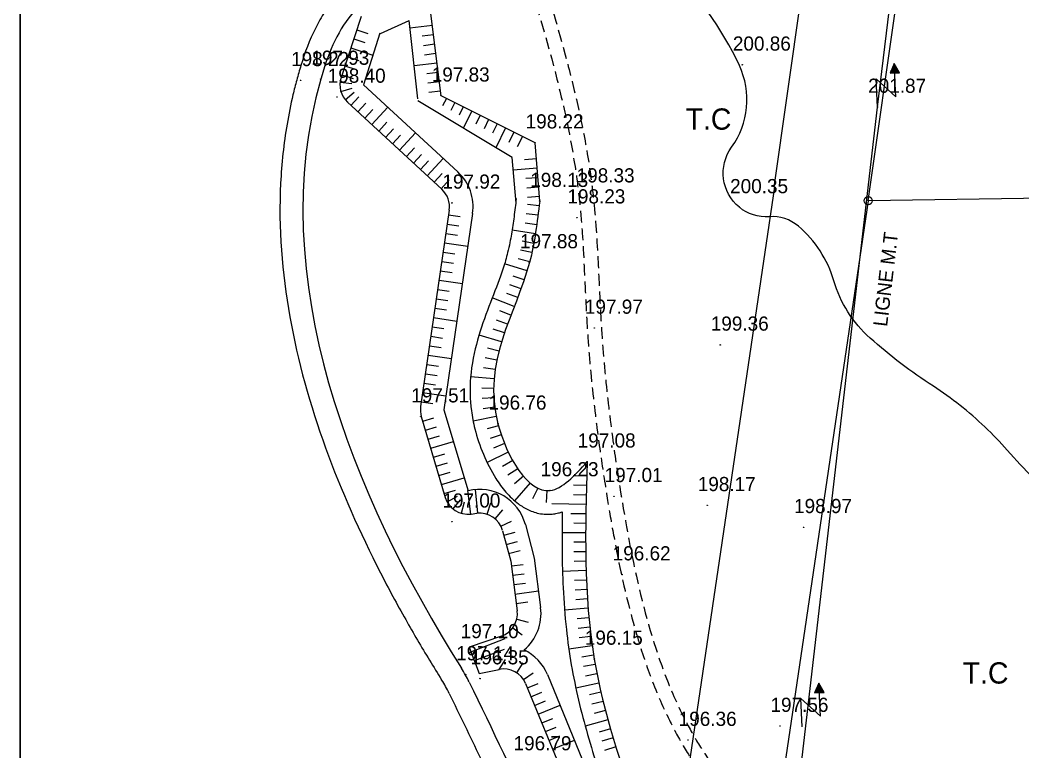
# Model space of a CAD drawing. Extents: x -83928 to -81707, y 15464 to 18601.
# Drawn here: x -83887.3 to -83675, y 18027.7 to 18182.6 of the extents above; entities that cross this region are included whole.
import ezdxf

# ---------------------------------------------------------------- set-up
doc = ezdxf.new("R2010")
doc.units = 0
doc.header["$MEASUREMENT"] = 0
doc.linetypes.add('ACAD_ISO03W100', pattern=[30, 12, -18])
doc.linetypes.add('INTERROMPU', pattern=[0.75, 0.5, -0.25])
doc.layers.add('ACCE', color=4, linetype='INTERROMPU', lineweight=25)
for name, color, linetype in [('ALT', 7, 'Continuous'), ('BORNE', 1, 'Continuous'), ('CarPerim', 7, 'Continuous'), ('Carroyage 1', 7, 'Continuous'), ('CNiv_1', 1, 'Continuous'), ('CONST', 7, 'Continuous'), ('CORDONNE', 6, 'Continuous'), ('ECOULEMENT', 160, 'ACAD_ISO03W100'), ('electric', 50, 'Continuous'), ('POINTS', 3, 'Continuous'), ('Talus', 5, 'Continuous'), ('TITRE', 1, 'Continuous'), ('VOIRIE', 4, 'Continuous')]:
    doc.layers.add(name, color=color, linetype=linetype)

# ---------------------------------------------------------------- blocks, each defined once
blk = doc.blocks.new('*X2')
for p, q in [((6.42, 7.34), (6.53, 7.45)), ((6.45, 7.41), (6.52, 7.47)), ((6.49, 7.48), (6.5, 7.49)), ((6.01, 6.5), (6.67, 7.16)), ((6.03, 6.56), (6.66, 7.19)), ((6.04, 6.5), (6.68, 7.14)), ((6.07, 6.63), (6.64, 7.21)), ((6.08, 6.5), (6.69, 7.12)), ((6.1, 6.7), (6.63, 7.23)), ((6.11, 6.5), (6.7, 7.09)), ((6.14, 6.77), (6.62, 7.26)), ((6.15, 6.5), (6.72, 7.07)), ((6.17, 6.84), (6.61, 7.28)), ((6.18, 6.5), (6.73, 7.05)), ((6.21, 6.91), (6.6, 7.3)), ((6.22, 6.5), (6.74, 7.02)), ((6.24, 6.98), (6.59, 7.33)), ((6.25, 6.5), (6.75, 7)), ((6.28, 7.06), (6.57, 7.35)), ((6.29, 6.5), (6.76, 6.97)), ((6.31, 7.13), (6.56, 7.38)), ((6.32, 6.5), (6.77, 6.95)), ((6.35, 7.2), (6.55, 7.4)), ((6.36, 6.5), (6.79, 6.93)), ((6.38, 7.27), (6.54, 7.42)), ((6.39, 6.5), (6.8, 6.9)), ((6.43, 6.5), (6.81, 6.88)), ((6.46, 6.5), (6.82, 6.86)), ((6.5, 6.5), (6.83, 6.83)), ((6.54, 6.5), (6.85, 6.81)), ((6.57, 6.5), (6.86, 6.79)), ((6.61, 6.5), (6.87, 6.76)), ((6.64, 6.5), (6.88, 6.74)), ((6.68, 6.5), (6.89, 6.72)), ((6.71, 6.5), (6.9, 6.69)), ((6.75, 6.5), (6.92, 6.67)), ((6.78, 6.5), (6.93, 6.64)), ((6.82, 6.5), (6.94, 6.62)), ((6.85, 6.5), (6.95, 6.6)), ((6.89, 6.5), (6.96, 6.57)), ((6.92, 6.5), (6.97, 6.55)), ((6.96, 6.5), (6.99, 6.53)), ((6.99, 6.5), (7, 6.5))]:
    blk.add_line(p, q)

msp = doc.modelspace()

# ---------------------------------------------------------------- linework, layer by layer
at = {"layer": 'ACCE', "linetype": 'INTERROMPU', "ltscale": 5}
for points, knots in [([(-83782.62, 18200.48, 214.11), (-83779.66, 18191.21, 213.99), (-83776.73, 18181.96, 213.87), (-83773.4, 18169.29, 213.7), (-83772.58, 18165.92, 213.66), (-83771.06, 18158.91, 213.57), (-83770.37, 18155.27, 213.53), (-83769.45, 18149.29, 213.45), (-83769.15, 18146.97, 213.42), (-83768.65, 18142.32, 213.36), (-83768.45, 18139.97, 213.34), (-83767.97, 18132.92, 213.25), (-83767.78, 18128.17, 213.19), (-83767.43, 18121, 213.1), (-83767.3, 18118.58, 213.08), (-83766.97, 18113.74, 213.02), (-83766.78, 18111.33, 212.99), (-83766.12, 18104.1, 212.9), (-83765.57, 18099.3, 212.84), (-83764.48, 18091.12, 212.74), (-83763.99, 18087.75, 212.69), (-83763.05, 18081.78, 212.62), (-83762.62, 18079.18, 212.59), (-83761.71, 18073.96, 212.52), (-83761.23, 18071.34, 212.49), (-83759.65, 18063.52, 212.39), (-83758.43, 18058.33, 212.32), (-83756.04, 18050.08, 212.22), (-83755.03, 18046.95, 212.17), (-83752.68, 18040.66, 212.09), (-83751.34, 18037.51, 212.05), (-83748.85, 18032.47, 211.98), (-83747.8, 18030.52, 211.95), (-83745.54, 18026.74, 211.9), (-83744.35, 18024.9, 211.88), (-83740.57, 18019.51, 211.8), (-83737.82, 18016.09, 211.75), (-83729.2, 18006.21, 211.6), (-83722.91, 18000.04, 211.51), (-83710.58, 17987.3, 211.32), (-83704.54, 17980.73, 211.22), (-83698.68, 17972.56, 211.1), (-83698.09, 17971.7, 211.09), (-83696.91, 17969.96, 211.07), (-83696.32, 17969.08, 211.05), (-83694.55, 17966.44, 211.02), (-83693.35, 17964.69, 210.99), (-83691.21, 17961.9, 210.95), (-83690.3, 17960.81, 210.93), (-83688.43, 17958.84, 210.91), (-83687.47, 17957.96, 210.89), (-83685.42, 17956.39, 210.87), (-83684.34, 17955.7, 210.85), (-83680.83, 17953.86, 210.82), (-83678.24, 17953.03, 210.8), (-83672.81, 17951.99, 210.77), (-83669.97, 17951.79, 210.76), (-83664.12, 17951.83, 210.74), (-83661.12, 17952.07, 210.74), (-83654.42, 17952.88, 210.73), (-83650.7, 17953.52, 210.72), (-83644.93, 17954.59, 210.72), (-83642.83, 17954.99, 210.72), (-83636.66, 17956.16, 210.71), (-83632.7, 17956.87, 210.71), (-83624.97, 17958.18, 210.7), (-83621.19, 17958.77, 210.69), (-83614.52, 17959.76, 210.68), (-83611.62, 17960.16, 210.68), (-83606.25, 17960.87, 210.67), (-83603.78, 17961.18, 210.67), (-83598.8, 17961.77, 210.66), (-83596.3, 17962.05, 210.65), (-83588.74, 17962.81, 210.64), (-83583.66, 17963.21, 210.63), (-83575.51, 17963.57, 210.61), (-83572.45, 17963.64, 210.6), (-83566.81, 17963.63, 210.58), (-83564.23, 17963.56, 210.57), (-83559.51, 17963.33, 210.55), (-83557.37, 17963.17, 210.55), (-83553.08, 17962.78, 210.53), (-83550.94, 17962.54, 210.52), (-83544.5, 17961.76, 210.49), (-83540.2, 17961.15, 210.47), (-83529.15, 17959.76, 210.42), (-83522.38, 17959.07, 210.39), (-83513.75, 17959.13, 210.36), (-83511.92, 17959.2, 210.36), (-83508.5, 17959.45, 210.35), (-83506.91, 17959.62, 210.35), (-83504.15, 17960.01, 210.34), (-83502.97, 17960.21, 210.34), (-83500.61, 17960.67, 210.34), (-83499.44, 17960.93, 210.34), (-83495.95, 17961.75, 210.34), (-83493.65, 17962.36, 210.34), (-83489.25, 17963.42, 210.34), (-83487.13, 17963.87, 210.33), (-83483.71, 17964.38, 210.33), (-83482.37, 17964.52, 210.33), (-83480.24, 17964.6, 210.32), (-83479.44, 17964.6, 210.32), (-83477.85, 17964.53, 210.31), (-83477.05, 17964.45, 210.31), (-83474.63, 17964.14, 210.3), (-83473, 17963.81, 210.29), (-83468.49, 17962.7, 210.26), (-83465.57, 17961.78, 210.24), (-83461.27, 17960.57, 210.21), (-83459.93, 17960.22, 210.21), (-83457.07, 17959.57, 210.19), (-83455.54, 17959.29, 210.18), (-83452.49, 17958.83, 210.17), (-83450.96, 17958.66, 210.16), (-83446.37, 17958.29, 210.14), (-83443.3, 17958.21, 210.13), (-83436.19, 17958.25, 210.11), (-83432.15, 17958.43, 210.1), (-83425.94, 17958.65, 210.08), (-83423.74, 17958.72, 210.07), (-83420.07, 17958.76, 210.06), (-83418.59, 17958.75, 210.06), (-83415.65, 17958.69, 210.05), (-83414.18, 17958.63, 210.04), (-83409.75, 17958.4, 210.03), (-83406.8, 17958.18, 210.01), (-83401.65, 17957.83, 209.99), (-83399.47, 17957.69, 209.99), (-83395.4, 17957.5, 209.97), (-83393.51, 17957.44, 209.96), (-83389.81, 17957.42, 209.95), (-83388, 17957.45, 209.95), (-83384.36, 17957.61, 209.94), (-83382.53, 17957.72, 209.93), (-83377.03, 17958.14, 209.92), (-83373.33, 17958.53, 209.91), (-83363.55, 17959.53, 209.89), (-83357.5, 17960.15, 209.88), (-83347, 17960.38, 209.85), (-83342.46, 17960.15, 209.84), (-83336, 17958.94, 209.8), (-83333.85, 17958.37, 209.79), (-83330.47, 17957.12, 209.76), (-83329.17, 17956.54, 209.75), (-83325.18, 17954.43, 209.71), (-83322.6, 17952.53, 209.68), (-83317.66, 17948.07, 209.61), (-83315.3, 17945.51, 209.57), (-83310.73, 17940.08, 209.49), (-83308.52, 17937.21, 209.45), (-83306.32, 17934.3, 209.41)], [1.055576, 1.055576, 1.055576, 1.055576, 30.031992, 30.031992, 40.50691, 40.50691, 51.755713, 51.755713, 58.871453, 58.871453, 65.987193, 65.987193, 80.218672, 80.218672, 87.473984, 87.473984, 94.729297, 94.729297, 109.239922, 109.239922, 119.37083, 119.37083, 127.139561, 127.139561, 134.908291, 134.908291, 150.445753, 150.445753, 160.157531, 160.157531, 170.39927, 170.39927, 177.068566, 177.068566, 183.737861, 183.737861, 197.076452, 197.076452, 223.400767, 223.400767, 249.725082, 249.725082, 252.767418, 252.767418, 255.809755, 255.809755, 261.894428, 261.894428, 266.068184, 266.068184, 269.956128, 269.956128, 273.844071, 273.844071, 282.076079, 282.076079, 290.308086, 290.308086, 298.540093, 298.540093, 308.574703, 308.574703, 314.408012, 314.408012, 326.07463, 326.07463, 337.741248, 337.741248, 346.838531, 346.838531, 354.499996, 354.499996, 362.16146, 362.16146, 377.484389, 377.484389, 386.64274, 386.64274, 394.385336, 394.385336, 400.822764, 400.822764, 407.260193, 407.260193, 420.13505, 420.13505, 440.316929, 440.316929, 445.752372, 445.752372, 450.450412, 450.450412, 453.939436, 453.939436, 457.428461, 457.428461, 464.406511, 464.406511, 470.974875, 470.974875, 475.222619, 475.222619, 477.818124, 477.818124, 480.413628, 480.413628, 485.604636, 485.604636, 494.662552, 494.662552, 498.673408, 498.673408, 503.190068, 503.190068, 507.706728, 507.706728, 516.740048, 516.740048, 528.740572, 528.740572, 535.357888, 535.357888, 539.86411, 539.86411, 544.370333, 544.370333, 553.382777, 553.382777, 559.899589, 559.899589, 565.430576, 565.430576, 570.617109, 570.617109, 575.803641, 575.803641, 586.176706, 586.176706, 603.459595, 603.459595, 617.555933, 617.555933, 624.943514, 624.943514, 629.758061, 629.758061, 640.260824, 640.260824, 650.763587, 650.763587, 661.06459, 661.06459, 661.06459, 661.06459]), ([(-83779.97, 18202.04, 214.12), (-83776.95, 18192.56, 214), (-83773.92, 18183.06, 213.87), (-83770.5, 18170.06, 213.7), (-83769.68, 18166.66, 213.66), (-83768.14, 18159.6, 213.57), (-83767.44, 18155.93, 213.53), (-83766.51, 18149.9, 213.45), (-83766.2, 18147.55, 213.42), (-83765.44, 18140.57, 213.33), (-83765.15, 18135.94, 213.28), (-83764.76, 18128.13, 213.18), (-83764.62, 18124.94, 213.14), (-83764.34, 18119.39, 213.08), (-83764.2, 18117.04, 213.05), (-83763.85, 18112.33, 212.99), (-83763.65, 18109.99, 212.96), (-83762.98, 18102.96, 212.87), (-83762.42, 18098.27, 212.82), (-83761.31, 18090.12, 212.71), (-83760.79, 18086.66, 212.67), (-83759.11, 18076.22, 212.54), (-83757.85, 18069.18, 212.45), (-83754.61, 18055.44, 212.28), (-83752.63, 18048.72, 212.19), (-83748.81, 18039.23, 212.06), (-83747.41, 18036.17, 212.02), (-83744.81, 18031.34, 211.95), (-83743.73, 18029.5, 211.93), (-83741.41, 18025.9, 211.88), (-83740.18, 18024.14, 211.85), (-83736.32, 18018.97, 211.78), (-83733.52, 18015.65, 211.73), (-83724.75, 18005.96, 211.59), (-83718.38, 17999.76, 211.49), (-83710.09, 17991.05, 211.36), (-83708.05, 17988.85, 211.33), (-83704.49, 17984.83, 211.27), (-83702.96, 17983.04, 211.24), (-83700.46, 17979.96, 211.2), (-83699.48, 17978.7, 211.18), (-83697.64, 17976.25, 211.14), (-83696.78, 17975.06, 211.13), (-83694.35, 17971.57, 211.08), (-83692.85, 17969.24, 211.04), (-83689.79, 17964.9, 210.98), (-83688.23, 17962.89, 210.95), (-83685.92, 17960.62, 210.92), (-83685.28, 17960.06, 210.91), (-83683.94, 17959.03, 210.89), (-83683.24, 17958.57, 210.89), (-83681.07, 17957.31, 210.86), (-83679.51, 17956.66, 210.85), (-83676.18, 17955.65, 210.83), (-83674.41, 17955.31, 210.82), (-83668.63, 17954.63, 210.79), (-83664.32, 17954.77, 210.78), (-83655.42, 17955.73, 210.76), (-83650.83, 17956.53, 210.76), (-83644.31, 17957.76, 210.75), (-83642.31, 17958.15, 210.75), (-83638.4, 17958.88, 210.75), (-83636.47, 17959.23, 210.75), (-83630.78, 17960.25, 210.74), (-83627.09, 17960.87, 210.74), (-83618.39, 17962.24, 210.73), (-83613.43, 17962.96, 210.72), (-83606.16, 17963.9, 210.71), (-83603.89, 17964.19, 210.7), (-83599.3, 17964.73, 210.7), (-83596.99, 17964.99, 210.69), (-83590.02, 17965.7, 210.68), (-83585.32, 17966.09, 210.67), (-83577.11, 17966.52, 210.65), (-83573.62, 17966.63, 210.64), (-83567.47, 17966.64, 210.62), (-83564.82, 17966.59, 210.61), (-83560.09, 17966.37, 210.59), (-83558.01, 17966.23, 210.59), (-83553.86, 17965.87, 210.57), (-83551.79, 17965.65, 210.56), (-83545.61, 17964.93, 210.53), (-83541.51, 17964.36, 210.51), (-83530.57, 17962.94, 210.46), (-83523.78, 17962.17, 210.43), (-83515.09, 17962.1, 210.4), (-83513.14, 17962.15, 210.4), (-83509.5, 17962.37, 210.39), (-83507.81, 17962.54, 210.38), (-83504.94, 17962.92, 210.38), (-83503.76, 17963.11, 210.38), (-83501.38, 17963.57, 210.38), (-83500.19, 17963.84, 210.37), (-83496.59, 17964.69, 210.37), (-83494.16, 17965.33, 210.37), (-83489.67, 17966.39, 210.37), (-83487.61, 17966.83, 210.37), (-83484.19, 17967.34, 210.37), (-83482.85, 17967.49, 210.36), (-83480.5, 17967.6, 210.36), (-83479.5, 17967.61, 210.36), (-83477.5, 17967.52, 210.35), (-83476.51, 17967.42, 210.34), (-83473.55, 17967, 210.33), (-83471.61, 17966.57, 210.32), (-83466.69, 17965.3, 210.29), (-83463.75, 17964.36, 210.27), (-83459.76, 17963.28, 210.24), (-83458.7, 17963.01, 210.23), (-83455.53, 17962.31, 210.22), (-83453.4, 17961.97, 210.21), (-83449.11, 17961.49, 210.19), (-83446.94, 17961.35, 210.18), (-83440.41, 17961.14, 210.16), (-83436, 17961.28, 210.14), (-83427.14, 17961.61, 210.12), (-83422.68, 17961.8, 210.11), (-83415.39, 17961.71, 210.08), (-83412.57, 17961.57, 210.07), (-83406.95, 17961.21, 210.05), (-83404.15, 17961, 210.04), (-83399.19, 17960.68, 210.02), (-83397.03, 17960.56, 210.01), (-83392.98, 17960.43, 210), (-83391.1, 17960.41, 209.99), (-83387.3, 17960.47, 209.98), (-83385.37, 17960.56, 209.98), (-83379.54, 17960.92, 209.96), (-83375.58, 17961.31, 209.95), (-83365.42, 17962.35, 209.93), (-83359.2, 17963.03, 209.92), (-83348.15, 17963.4, 209.89), (-83343.26, 17963.25, 209.88), (-83336.05, 17962.04, 209.84), (-83333.57, 17961.43, 209.82), (-83329.35, 17959.93, 209.79), (-83327.58, 17959.13, 209.78), (-83324.17, 17957.23, 209.74), (-83322.54, 17956.13, 209.73), (-83317.15, 17951.95, 209.66), (-83313.7, 17948.3, 209.6), (-83309.06, 17942.74, 209.52), (-83307.73, 17941.06, 209.5), (-83306.42, 17939.37, 209.47)], [0.377269, 0.377269, 0.377269, 0.377269, 29.99808, 29.99808, 40.439033, 40.439033, 51.573495, 51.573495, 58.653463, 58.653463, 72.467049, 72.467049, 82.03785, 82.03785, 89.167983, 89.167983, 96.298116, 96.298116, 110.558383, 110.558383, 121.037151, 121.037151, 141.994686, 141.994686, 162.952221, 162.952221, 173.375842, 173.375842, 180.104384, 180.104384, 186.832925, 186.832925, 200.290008, 200.290008, 226.870868, 226.870868, 235.637553, 235.637553, 242.466243, 242.466243, 247.058938, 247.058938, 251.225901, 251.225901, 259.12966, 259.12966, 267.033419, 267.033419, 269.974171, 269.974171, 272.914924, 272.914924, 278.796429, 278.796429, 284.677933, 284.677933, 297.220208, 297.220208, 309.762482, 309.762482, 315.325173, 315.325173, 320.887865, 320.887865, 332.013248, 332.013248, 347.525774, 347.525774, 354.547491, 354.547491, 361.569208, 361.569208, 375.612643, 375.612643, 385.929515, 385.929515, 393.726913, 393.726913, 399.850404, 399.850404, 405.973895, 405.973895, 418.220878, 418.220878, 438.834903, 438.834903, 444.847915, 444.847915, 450.051873, 450.051873, 453.73205, 453.73205, 457.412227, 457.412227, 464.772581, 464.772581, 470.935284, 470.935284, 474.906139, 474.906139, 477.821848, 477.821848, 480.737556, 480.737556, 486.568973, 486.568973, 495.647976, 495.647976, 498.958546, 498.958546, 505.579686, 505.579686, 512.200826, 512.200826, 525.443106, 525.443106, 538.685386, 538.685386, 547.175721, 547.175721, 555.666055, 555.666055, 562.177333, 562.177333, 567.791378, 567.791378, 573.405422, 573.405422, 584.633511, 584.633511, 602.137538, 602.137538, 616.597964, 616.597964, 624.486186, 624.486186, 630.509066, 630.509066, 636.531946, 636.531946, 651.174128, 651.174128, 657.221695, 657.221695, 657.221695, 657.221695])]:
    msp.add_open_spline(points, degree=3, knots=knots, dxfattribs=at)
at = {"layer": 'BORNE', "color": 2, "extrusion": (4.63065e-06, 1.2885e-05, 1)}
msp.add_circle((-83707.73, 18144.4, 207.68), 0.877, dxfattribs=at)
at = {"layer": 'CarPerim'}
for p, q in [((-83887.33, 18600.42), (-83887.33, 17000.42)), ((-83887.33, 18038.37), (-83887.33, 18600.42))]:
    msp.add_line(p, q, dxfattribs=at)
at = {"layer": 'Carroyage 1'}
msp.add_line((-83887.33, 18038.37), (-83887.33, 18028.37), dxfattribs=at)
at = {"layer": 'CNiv_1', "color": 0}
msp.add_lwpolyline([(-81721.1, 18600.42), (-81721.1, 15464.43), (-83887.33, 15464.43), (-83887.33, 18600.42)], close=True, dxfattribs=at)
at = {"layer": 'CNiv_1', "flags": 128}
for points in [[(-83568.09, 18185.1, 0.008705), (-83572.78, 18180.78, 0.221227), (-83577.11, 18169.73, -0.317175), (-83581.67, 18162.33, -0.068309), (-83589.98, 18160.05, 0.028493), (-83610.2, 18156.2, 0.030971), (-83629.7, 18150.01, -0.054274), (-83641, 18147, -0.297159), (-83652.28, 18152.11, -0.058396), (-83677.6, 18204.4, -0.011877)], [(-83460.47, 18149.94, 0.254395), (-83482, 18148, 0.052548), (-83501.81, 18131.56, -0.046393), (-83524, 18112.67, -0.00826), (-83545.45, 18098.12, -0.033686), (-83551, 18095, -0.108405), (-83567.64, 18091.13, 0.050147), (-83604, 18087, 0.068649), (-83632.7, 18076.51, -0.133348), (-83648.25, 18073, -0.109346), (-83659.22, 18075.93, -0.07432), (-83672.67, 18085.67, -0.018501), (-83678.27, 18091.58, 0.022084), (-83683, 18096.5, 0.046666), (-83693.92, 18105.11, -0.038421), (-83707.33, 18115.33, -0.14008), (-83715, 18127.44, 0.145804), (-83722.5, 18139, 0.198403), (-83728.68, 18141.01, -0.194109), (-83735, 18143, -0.395986), (-83736.64, 18155.74, 0.272438), (-83735, 18173, 0.09293), (-83750.26, 18194.25, -0.09557)]]:
    msp.add_lwpolyline(points, format="xyb", dxfattribs=at)
at = {"layer": 'CORDONNE', "extrusion": (0.000932032, -0.005533, 0.999984)}
for p, q in [((-83702.2, 18173.41, 213.48), (-83703.09, 18171.36, 213.47)), ((-83701.84, 18166.42, 213.44), (-83702.2, 18173.41, 213.48)), ((-83701.09, 18171.46, 213.47), (-83702.2, 18173.41, 213.48)), ((-83703.09, 18171.36, 213.47), (-83701.09, 18171.46, 213.47)), ((-83706.04, 18170.21, 213.46), (-83701.84, 18166.42, 213.44)), ((-83705.73, 18164.22, 213.43), (-83706.04, 18170.21, 213.46)), ((-83718.18, 18042.24, 211.95), (-83719.08, 18040.19, 211.94)), ((-83717.08, 18040.3, 211.94), (-83718.18, 18042.24, 211.95)), ((-83717.82, 18035.25, 211.91), (-83718.18, 18042.24, 211.95)), ((-83722.02, 18039.04, 211.94), (-83717.82, 18035.25, 211.91)), ((-83721.72, 18033.05, 211.9), (-83722.02, 18039.04, 211.94)), ((-83719.08, 18040.19, 211.94), (-83717.08, 18040.3, 211.94))]:
    msp.add_line(p, q, dxfattribs=at)
at = {"layer": 'ECOULEMENT', "linetype": 'ByBlock', "extrusion": (0.000932032, -0.005533, 0.999984)}
for p, q in [((-83798.15, 18166.59, 213.75), (-83801.19, 18191.12, 214.05)), ((-83815.08, 18183.4, 16.45), (-83819.35, 18170.5, 16.38)), ((-83811.01, 18179.79, 16.43), (-83804.94, 18182.52, 214.01)), ((-83803.11, 18165.98, 213.75), (-83804.94, 18182.52, 214.01)), ((-83811.12, 18179.83, 16.43), (-83814.61, 18168.93, 16.37)), ((-83814.61, 18168.93, 16.37), (-83794.61, 18150.48, 16.25)), ((-83778.25, 18156.67, 213.57), (-83798.15, 18166.59, 213.75)), ((-83818, 18165.25, 16.35), (-83798.01, 18146.81, 16.23)), ((-83783.15, 18153.56, 213.56), (-83803.08, 18165.53, 213.75)), ((-83777.28, 18144.28, 213.42), (-83778.25, 18156.67, 213.57)), ((-83782.27, 18143.89, 213.42), (-83783.15, 18153.56, 213.56)), ((-83796.45, 18142.41, 16.2), (-83802.51, 18100.86, 15.98)), ((-83791.5, 18141.69, 16.2), (-83797.57, 18100.14, 15.97)), ((-83802.36, 18098.71, 15.97), (-83797.28, 18081.6, 15.87)), ((-83797.57, 18100.14, 15.97), (-83792.46, 18082.95, 15.87)), ((-83791.83, 18078.07, 15.84), (-83790.62, 18078.23, 15.84)), ((-83780.3, 18075.83, 15.82), (-83778.47, 18068.73, 15.78)), ((-83785.14, 18074.55, 15.82), (-83783.42, 18068.08, 15.78)), ((-83778.47, 18068.73, 15.78), (-83777.1, 18058.26, 15.72)), ((-83783.42, 18068.08, 15.78), (-83782.06, 18057.61, 15.72)), ((-83785.37, 18052.24, 15.7), (-83792.2, 18049.86, 15.69)), ((-83792.2, 18049.86, 15.69), (-83790.08, 18044.32, 15.66)), ((-83790.08, 18044.32, 15.66), (-83785.9, 18045.18, 15.66)), ((-83775.65, 18044.09, 15.64), (-83759.59, 18005.06, 15.41)), ((-83780.27, 18042.18, 15.64), (-83764.21, 18003.15, 15.4))]:
    msp.add_line(p, q, dxfattribs=at)
for centre, radius, start, end in [((-83814.58, 18168.31, -162.28), 5, 161.688, 227.3003), ((-83801.37, 18142.51, -162.28), 10, 351.6964, 47.3003), ((-83801.37, 18142.51, -162.28), 5, 351.6964, 47.3003), ((-83797.54, 18099.52, -162.28), 5, 171.6964, 196.5339), ((-83797.54, 18099.52, -162.28), 5, 171.6964, 196.5339), ((-83789.95, 18072.65, -162.28), 10, 14.8408, 104.4368), ((-83792.46, 18082.4, -162.28), 5, 196.5339, 277.5039), ((-83789.95, 18072.65, -162.28), 5, 14.8408, 97.5039), ((-83786.99, 18056.34, -162.28), 10, 310.0244, 7.4406), ((-83786.99, 18056.34, -162.28), 5, 289.2244, 7.4406), ((-83784.87, 18039.66, -162.28), 10, 22.3623, 64.4655), ((-83784.87, 18039.66, -162.28), 5, 22.3623, 101.6226)]:
    msp.add_arc(centre, radius, start, end, dxfattribs=at)
at = {"layer": 'ECOULEMENT', "linetype": 'ByBlock'}
for points, knots in [([(-83782.25, 18144.87, 213.44), (-83782.33, 18144.22, 213.43), (-83782.4, 18143.57, 213.42), (-83782.64, 18141.64, 213.4), (-83782.8, 18140.38, 213.39), (-83783.16, 18137.93, 213.36), (-83783.36, 18136.73, 213.34), (-83783.74, 18134.83, 213.32), (-83783.9, 18134.11, 213.31), (-83784.21, 18132.85, 213.3), (-83784.35, 18132.3, 213.29), (-83784.82, 18130.67, 213.28), (-83785.19, 18129.57, 213.26), (-83786.32, 18126.38, 213.23), (-83787.18, 18124.23, 213.21), (-83788.89, 18119.75, 213.16), (-83789.74, 18117.4, 213.13), (-83791.15, 18112.41, 213.08), (-83791.71, 18109.77, 213.05), (-83792.11, 18104.71, 212.99), (-83792.07, 18102.36, 212.96), (-83791.58, 18098.68, 212.91), (-83791.34, 18097.4, 212.9), (-83790.56, 18094.3, 212.86), (-83789.95, 18092.48, 212.83), (-83788.47, 18088.94, 212.78), (-83787.59, 18087.22, 212.76), (-83785.93, 18084.59, 212.72), (-83785.22, 18083.62, 212.71), (-83783.65, 18081.8, 212.68), (-83782.78, 18080.96, 212.67), (-83781.14, 18079.74, 212.65), (-83780.44, 18079.31, 212.64), (-83778.9, 18078.59, 212.63), (-83778.04, 18078.3, 212.62), (-83776.6, 18078.05, 212.62), (-83776.06, 18078.01, 212.61), (-83775.13, 18078.01, 212.61), (-83774.76, 18078.04, 212.61), (-83774.02, 18078.14, 212.61), (-83773.66, 18078.21, 212.61), (-83773.04, 18078.36, 212.61), (-83772.78, 18078.44, 212.61), (-83772.52, 18078.53, 212.61)], [0, 0, 0, 0, 1.957887, 1.957887, 5.873662, 5.873662, 9.755533, 9.755533, 12.215474, 12.215474, 14.145978, 14.145978, 17.950201, 17.950201, 25.052368, 25.052368, 32.154535, 32.154535, 39.256702, 39.256702, 44.899144, 44.899144, 47.810089, 47.810089, 51.850099, 51.850099, 55.890109, 55.890109, 58.462349, 58.462349, 61.034589, 61.034589, 62.690493, 62.690493, 64.346396, 64.346396, 65.29858, 65.29858, 65.931706, 65.931706, 66.564831, 66.564831, 67.07388, 67.07388, 67.07388, 67.07388]), ([(-83772.52, 18078.53, 212.61), (-83772.52, 18078.4, 212.61), (-83772.52, 18078.28, 212.61), (-83772.6, 18072.95, 212.54), (-83772.58, 18067.72, 212.48), (-83772.18, 18059.54, 212.38), (-83771.96, 18056.6, 212.34), (-83771.37, 18051.15, 212.28), (-83771.03, 18048.64, 212.24), (-83770.16, 18043.63, 212.18), (-83769.64, 18041.15, 212.15), (-83767.9, 18033.78, 212.06), (-83766.48, 18028.96, 211.99), (-83763.64, 18020.11, 211.88), (-83762.25, 18016.06, 211.83), (-83760.86, 18012.05, 211.77)], [10.540392, 10.540392, 10.540392, 10.540392, 10.918613, 10.918613, 26.225816, 26.225816, 34.810204, 34.810204, 42.146608, 42.146608, 49.483013, 49.483013, 64.155821, 64.155821, 76.791867, 76.791867, 76.791867, 76.791867])]:
    msp.add_open_spline(points, degree=3, knots=knots, dxfattribs=at)
for points in [[(-83777.28, 18144.28, 213.42), (-83779.45, 18131.31, 213.27), (-83786.12, 18097.15, 212.88), (-83775.09, 18083.04, 212.67), (-83767.24, 18089.13, 212.72)], [(-83767.27, 18089.09, 212.72), (-83765.73, 18047.38, 212.21), (-83756.14, 18013.67, 211.78)]]:
    msp.add_spline(points, degree=3, dxfattribs=at)
at = {"layer": 'electric', "extrusion": (0.000932032, -0.005533, 0.999984)}
for p, q in [((-83705.73, 18164.22, 213.43), (-83689.86, 18295.74, 214.96)), ((-83736.38, 17899.63, 210.34), (-83705.73, 18164.22, 213.43))]:
    msp.add_line(p, q, dxfattribs=at)
at = {"layer": 'POINTS', "extrusion": (0.002059, -0.012217, 0.999923)}
for centre in [(-83734.64, 18172.29, -182.42), (-83828.19, 18169.01, -182.42), (-83823.9, 18169.29, -182.42), (-83820.45, 18165.49, -182.42), (-83798.42, 18165.74, -182.42), (-83706, 18163.36, -182.42), (-83778.52, 18155.82, -182.42), (-83767.72, 18144.39, -182.42), (-83796.15, 18143.07, -182.42), (-83777.55, 18143.43, -182.42), (-83735.22, 18142.11, -182.42), (-83769.68, 18139.94, -182.42), (-83779.71, 18130.45, -182.42), (-83765.98, 18116.59, -182.42), (-83739.32, 18113.01, -182.42), (-83802.75, 18097.82, -182.42), (-83786.38, 18096.29, -182.42), (-83767.5, 18088.27, -182.42), (-83775.35, 18082.18, -182.42), (-83761.79, 18080.95, -182.42), (-83742.07, 18079.04, -182.42), (-83796.14, 18075.56, -182.42), (-83721.68, 18074.39, -182.42), (-83760.09, 18064.38, -182.42), (-83792.27, 18047.91, -182.42), (-83765.99, 18046.52, -182.42), (-83793.25, 18043.22, -182.42), (-83790.15, 18042.37, -182.42), (-83726.67, 18032.31, -182.42), (-83746.12, 18029.34, -182.42)]:
    msp.add_circle(centre, 0.05, dxfattribs=at)
at = {"layer": 'Talus', "linetype": 'ByBlock', "extrusion": (0.000932032, -0.005533, 0.999984)}
for p, q in [((-83799.99, 18181.48, 213.93), (-83804.76, 18180.89, 213.98)), ((-83816.03, 18180.55, 16.43), (-83813.7, 18179.78, 16.43)), ((-83799.75, 18179.49, 213.91), (-83802.15, 18179.2, 213.93)), ((-83816.65, 18178.65, 16.42), (-83814.32, 18177.88, 16.42)), ((-83799.5, 18177.51, 213.89), (-83801.91, 18177.21, 213.9)), ((-83817.91, 18174.85, 16.4), (-83815.56, 18174.07, 16.4)), ((-83817.28, 18176.75, 16.41), (-83812.6, 18175.2, 16.4)), ((-83799.26, 18175.53, 213.86), (-83801.68, 18175.23, 213.88)), ((-83818.54, 18172.95, 16.39), (-83816.18, 18172.17, 16.39)), ((-83799.01, 18173.54, 213.84), (-83803.88, 18172.94, 213.86)), ((-83819.17, 18171.06, 16.38), (-83816.8, 18170.27, 16.38)), ((-83798.77, 18171.56, 213.81), (-83801.21, 18171.25, 213.82)), ((-83819.57, 18169.52, 16.38), (-83817.09, 18169.23, 16.37)), ((-83798.52, 18169.57, 213.79), (-83800.98, 18169.27, 213.79)), ((-83819.41, 18167.54, 16.37), (-83817.01, 18168.24, 16.37)), ((-83818.49, 18165.78, 16.35), (-83816.55, 18167.35, 16.36)), ((-83817.26, 18164.57, 16.35), (-83815.57, 18166.41, 16.36)), ((-83798.27, 18167.59, 213.76), (-83800.75, 18167.28, 213.76)), ((-83815.79, 18163.22, 16.34), (-83814.1, 18165.06, 16.35)), ((-83797.05, 18166.04, 213.74), (-83797.84, 18164.45, 213.72)), ((-83795.26, 18165.15, 213.72), (-83796.09, 18163.49, 213.71)), ((-83793.47, 18164.26, 213.71), (-83794.33, 18162.52, 213.69)), ((-83814.32, 18161.86, 16.33), (-83812.63, 18163.7, 16.34)), ((-83812.85, 18160.51, 16.32), (-83809.46, 18164.18, 16.34)), ((-83791.68, 18163.37, 213.69), (-83793.48, 18159.76, 213.66)), ((-83789.89, 18162.47, 213.67), (-83790.82, 18160.6, 213.66)), ((-83811.38, 18159.15, 16.31), (-83809.69, 18160.99, 16.32)), ((-83788.1, 18161.58, 213.66), (-83789.07, 18159.64, 213.64)), ((-83786.31, 18160.69, 213.64), (-83787.31, 18158.67, 213.62)), ((-83809.91, 18157.79, 16.3), (-83808.22, 18159.63, 16.31)), ((-83808.44, 18156.44, 16.29), (-83806.75, 18158.27, 16.3)), ((-83806.97, 18155.08, 16.28), (-83803.58, 18158.75, 16.3)), ((-83784.52, 18159.8, 213.63), (-83786.6, 18155.62, 213.59)), ((-83782.73, 18158.9, 213.61), (-83783.8, 18156.75, 213.59)), ((-83780.94, 18158.01, 213.59), (-83782.05, 18155.79, 213.57)), ((-83805.5, 18153.72, 16.28), (-83803.81, 18155.56, 16.28)), ((-83804.03, 18152.37, 16.27), (-83802.34, 18154.2, 16.28)), ((-83802.56, 18151.01, 16.26), (-83800.87, 18152.85, 16.27)), ((-83801.09, 18149.66, 16.25), (-83797.7, 18153.33, 16.27)), ((-83777.99, 18153.26, 213.53), (-83780.54, 18153.06, 213.54)), ((-83799.62, 18148.3, 16.24), (-83797.93, 18150.14, 16.25)), ((-83777.83, 18151.26, 213.5), (-83782.91, 18150.87, 213.52)), ((-83798.15, 18146.94, 16.23), (-83796.46, 18148.78, 16.24)), ((-83777.67, 18149.27, 213.48), (-83780.2, 18149.07, 213.48)), ((-83777.52, 18147.28, 213.45), (-83780.03, 18147.08, 213.46)), ((-83777.36, 18145.28, 213.43), (-83779.86, 18145.09, 213.43)), ((-83777.4, 18143.29, 213.4), (-83779.88, 18143.59, 213.42)), ((-83796.59, 18141.42, 16.2), (-83794.12, 18141.06, 16.2)), ((-83777.64, 18141.31, 213.38), (-83780.12, 18141.62, 213.39)), ((-83796.88, 18139.44, 16.19), (-83794.41, 18139.08, 16.18)), ((-83777.91, 18139.32, 213.36), (-83780.38, 18139.67, 213.37)), ((-83797.17, 18137.46, 16.18), (-83794.7, 18137.1, 16.17)), ((-83778.2, 18137.35, 213.34), (-83783.14, 18138.13, 213.36)), ((-83797.46, 18135.48, 16.17), (-83792.51, 18134.76, 16.16)), ((-83778.54, 18135.37, 213.31), (-83780.99, 18135.83, 213.33)), ((-83797.75, 18133.5, 16.16), (-83795.27, 18133.14, 16.15)), ((-83778.93, 18133.41, 213.29), (-83781.37, 18133.95, 213.3)), ((-83798.04, 18131.52, 16.15), (-83795.56, 18131.16, 16.14)), ((-83779.95, 18129.55, 213.25), (-83784.73, 18131.01, 213.28)), ((-83779.4, 18131.47, 213.27), (-83781.82, 18132.11, 213.28)), ((-83798.33, 18129.54, 16.14), (-83795.85, 18129.18, 16.13)), ((-83780.57, 18127.65, 213.23), (-83782.93, 18128.45, 213.24)), ((-83798.61, 18127.57, 16.12), (-83793.67, 18126.84, 16.12)), ((-83781.24, 18125.76, 213.21), (-83783.59, 18126.62, 213.22)), ((-83798.9, 18125.59, 16.11), (-83796.43, 18125.23, 16.11)), ((-83781.94, 18123.89, 213.18), (-83784.28, 18124.78, 213.2)), ((-83799.19, 18123.61, 16.1), (-83796.72, 18123.25, 16.1)), ((-83782.66, 18122.02, 213.16), (-83787.32, 18123.83, 213.2)), ((-83799.77, 18119.65, 16.08), (-83794.82, 18118.93, 16.07)), ((-83799.48, 18121.63, 16.09), (-83797.01, 18121.27, 16.09)), ((-83783.38, 18120.16, 213.14), (-83785.72, 18121.05, 213.16)), ((-83800.06, 18117.67, 16.07), (-83797.59, 18117.31, 16.07)), ((-83784.08, 18118.28, 213.12), (-83786.43, 18119.14, 213.14)), ((-83800.35, 18115.69, 16.06), (-83797.87, 18115.33, 16.06)), ((-83785.36, 18114.49, 213.08), (-83790.14, 18115.95, 213.11)), ((-83784.75, 18116.4, 213.1), (-83787.11, 18117.2, 213.12)), ((-83800.64, 18113.71, 16.05), (-83798.16, 18113.35, 16.05)), ((-83800.93, 18111.73, 16.04), (-83795.98, 18111.01, 16.03)), ((-83786.36, 18110.62, 213.04), (-83788.81, 18111.13, 213.05)), ((-83785.9, 18112.57, 213.06), (-83788.32, 18113.2, 213.08)), ((-83801.21, 18109.75, 16.03), (-83798.74, 18109.39, 16.02)), ((-83786.71, 18108.65, 213.02), (-83789.18, 18109.02, 213.03)), ((-83801.5, 18107.78, 16.02), (-83799.03, 18107.41, 16.01)), ((-83786.94, 18106.67, 212.99), (-83791.92, 18107.08, 213.01)), ((-83801.79, 18105.8, 16.01), (-83799.32, 18105.44, 16)), ((-83802.08, 18103.82, 16), (-83797.13, 18103.1, 15.99)), ((-83787.03, 18104.67, 212.97), (-83789.53, 18104.71, 212.98)), ((-83786.99, 18102.67, 212.95), (-83789.49, 18102.53, 212.95)), ((-83802.37, 18101.84, 15.99), (-83799.9, 18101.48, 15.98)), ((-83786.8, 18100.68, 212.92), (-83789.28, 18100.36, 212.92)), ((-83802.07, 18097.76, 15.96), (-83799.68, 18098.47, 15.96)), ((-83786.48, 18098.71, 212.9), (-83791.38, 18097.72, 212.9)), ((-83801.5, 18095.84, 15.95), (-83799.11, 18096.55, 15.95)), ((-83786.02, 18096.76, 212.87), (-83788.43, 18096.11, 212.87)), ((-83800.94, 18093.92, 15.94), (-83798.54, 18094.63, 15.94)), ((-83785.43, 18094.85, 212.85), (-83787.8, 18094.05, 212.84)), ((-83800.37, 18092, 15.93), (-83795.57, 18093.43, 15.93)), ((-83784.73, 18092.98, 212.82), (-83787.05, 18092.04, 212.82)), ((-83799.8, 18090.09, 15.92), (-83797.4, 18090.8, 15.92)), ((-83783.93, 18091.15, 212.8), (-83788.43, 18088.99, 212.79)), ((-83799.23, 18088.17, 15.91), (-83796.83, 18088.88, 15.91)), ((-83783, 18089.37, 212.77), (-83785.18, 18088.14, 212.76)), ((-83798.66, 18086.25, 15.9), (-83796.26, 18086.96, 15.9)), ((-83798.09, 18084.33, 15.88), (-83793.3, 18085.76, 15.89)), ((-83781.95, 18087.67, 212.75), (-83784.01, 18086.27, 212.74)), ((-83780.74, 18086.08, 212.73), (-83782.64, 18084.46, 212.71)), ((-83767.35, 18086.09, 212.68), (-83770.17, 18086.17, 212.69)), ((-83779.34, 18084.66, 212.7), (-83782.6, 18080.86, 212.67)), ((-83777.69, 18083.54, 212.69), (-83778.79, 18081.3, 212.66)), ((-83767.4, 18084.09, 212.66), (-83770.13, 18084.16, 212.67)), ((-83797.52, 18082.42, 15.87), (-83795.12, 18083.13, 15.88)), ((-83796.9, 18080.68, 15.86), (-83794.69, 18081.85, 15.87)), ((-83791.9, 18078.06, 15.84), (-83792.49, 18083.02, 15.87)), ((-83790.41, 18078.25, 15.84), (-83790.85, 18083.23, 15.87)), ((-83775.77, 18083.02, 212.67), (-83775.89, 18080.52, 212.64)), ((-83767.45, 18082.09, 212.64), (-83770.1, 18082.15, 212.65)), ((-83795.64, 18079.14, 15.85), (-83794.06, 18081.08, 15.86)), ((-83793.88, 18078.22, 15.85), (-83793.18, 18080.62, 15.86)), ((-83788.44, 18078.03, 15.84), (-83787.67, 18080.41, 15.85)), ((-83767.49, 18080.09, 212.61), (-83774.73, 18080.23, 212.64)), ((-83786.71, 18077.06, 15.83), (-83785.07, 18078.95, 15.84)), ((-83767.53, 18078.09, 212.59), (-83770.67, 18078.14, 212.6)), ((-83767.53, 18078.09, 212.59), (-83770.02, 18078.13, 212.6)), ((-83785.49, 18075.48, 15.82), (-83783.25, 18076.59, 15.83)), ((-83767.55, 18076.1, 212.56), (-83770.05, 18076.12, 212.57)), ((-83784.88, 18073.58, 15.81), (-83782.47, 18074.22, 15.81)), ((-83767.56, 18074.1, 212.54), (-83772.56, 18074.11, 212.56)), ((-83784.37, 18071.65, 15.8), (-83781.96, 18072.29, 15.8)), ((-83767.56, 18072.1, 212.52), (-83770.06, 18072.09, 212.52)), ((-83783.86, 18069.72, 15.79), (-83781.45, 18070.35, 15.79)), ((-83767.54, 18070.1, 212.49), (-83770.04, 18070.07, 212.5)), ((-83783.29, 18067.09, 15.78), (-83780.82, 18067.41, 15.78)), ((-83767.51, 18068.1, 212.47), (-83770.01, 18068.04, 212.48)), ((-83783.04, 18065.11, 15.76), (-83780.56, 18065.43, 15.76)), ((-83767.46, 18066.1, 212.44), (-83772.46, 18065.94, 212.46)), ((-83782.78, 18063.12, 15.75), (-83780.3, 18063.45, 15.75)), ((-83767.39, 18064.1, 212.42), (-83769.89, 18064, 212.43)), ((-83782.52, 18061.14, 15.74), (-83777.56, 18061.79, 15.74)), ((-83767.3, 18062.1, 212.4), (-83769.79, 18061.97, 212.4)), ((-83782.26, 18059.16, 15.73), (-83779.78, 18059.48, 15.73)), ((-83767.04, 18058.11, 212.35), (-83772.02, 18057.72, 212.36)), ((-83767.18, 18060.1, 212.37), (-83769.67, 18059.94, 212.38)), ((-83766.86, 18056.12, 212.32), (-83769.35, 18055.89, 212.33)), ((-83782.99, 18054, 15.7), (-83780.98, 18052.51, 15.69)), ((-83782.15, 18055.8, 15.71), (-83779.72, 18055.21, 15.71)), ((-83766.66, 18054.13, 212.3), (-83769.15, 18053.86, 212.3)), ((-83791.84, 18048.93, 15.68), (-83784.58, 18051.7, 15.69)), ((-83766.43, 18052.14, 212.27), (-83768.91, 18051.83, 212.28)), ((-83766.17, 18050.16, 212.25), (-83771.12, 18049.45, 212.25)), ((-83791.12, 18047.06, 15.67), (-83784.75, 18049.5, 15.68)), ((-83765.87, 18048.18, 212.22), (-83768.33, 18047.78, 212.23)), ((-83785.9, 18045.18, 15.66), (-83784.53, 18047.27, 15.67)), ((-83782.15, 18044.46, 15.65), (-83780.78, 18046.55, 15.66)), ((-83765.53, 18046.21, 212.2), (-83767.99, 18045.77, 212.2)), ((-83780.74, 18043.06, 15.64), (-83778.66, 18044.46, 15.65)), ((-83765.16, 18044.25, 212.17), (-83767.61, 18043.76, 212.18)), ((-83779.89, 18041.26, 15.63), (-83777.58, 18042.21, 15.63)), ((-83764.75, 18042.29, 212.15), (-83769.64, 18041.23, 212.15)), ((-83779.13, 18039.41, 15.62), (-83776.82, 18040.36, 15.62)), ((-83764.31, 18040.34, 212.12), (-83766.74, 18039.77, 212.12)), ((-83778.37, 18037.56, 15.61), (-83776.06, 18038.51, 15.61)), ((-83777.61, 18035.71, 15.6), (-83772.98, 18037.61, 15.6)), ((-83763.84, 18038.39, 212.1), (-83766.27, 18037.79, 212.1)), ((-83776.85, 18033.86, 15.59), (-83774.53, 18034.81, 15.59)), ((-83763.35, 18036.45, 212.07), (-83765.77, 18035.82, 212.07)), ((-83776.08, 18032.01, 15.57), (-83773.77, 18032.96, 15.58)), ((-83762.83, 18034.52, 212.05), (-83767.65, 18033.2, 212.05)), ((-83762.29, 18032.6, 212.02), (-83764.69, 18031.91, 212.02)), ((-83775.32, 18030.16, 15.56), (-83773.01, 18031.11, 15.57)), ((-83761.72, 18030.68, 212), (-83764.12, 18029.96, 212)), ((-83774.56, 18028.31, 15.55), (-83769.94, 18030.21, 15.56)), ((-83761.15, 18028.77, 211.97), (-83763.53, 18028.03, 211.97))]:
    msp.add_line(p, q, dxfattribs=at)
at = {"layer": 'TITRE', "color": 6, "extrusion": (4.63065e-06, 1.2885e-05, 1)}
for p, q in [((-83727.61, 18147.23, 207.83), (-83697.75, 18357.4, 207.83)), ((-83707.72, 18144.4, 207.83), (-83677.86, 18354.58, 207.83)), ((-83387.53, 18148.66, 207.83), (-83707.72, 18144.4, 207.83))]:
    msp.add_line(p, q, dxfattribs=at)
at = {"layer": 'TITRE', "color": 6, "extrusion": (4.63065e-06, 1.2885e-05, 1), "elevation": 207.68}
for points in [[(-83727.6, 18147.34), (-83766.2, 17886.45), (-83766.18, 17856.72), (-83764.25, 17824.64), (-83736.98, 17415.31)], [(-83707.73, 18144.4), (-83746.11, 17884.98), (-83746.09, 17857.33), (-83744.2, 17825.91), (-83716.93, 17416.65)]]:
    msp.add_lwpolyline(points, dxfattribs=at)
at = {"layer": 'VOIRIE', "extrusion": (0.003135, -0.012036, 0.999923)}
for centre, start, end in [((-83819.46, 18027.49, -267.65), 25.92, 32.2576), ((-83823.68, 18025.07, -267.65), 25.9182, 32.2234)]:
    msp.add_arc(centre, 30, start, end, dxfattribs=at)
at = {"layer": 'VOIRIE'}
for points, knots in [([(-83700.04, 18353.26, 215.69), (-83701.11, 18334.17, 215.46), (-83703.14, 18297.91, 215.03), (-83725.24, 18256.63, 214.6), (-83746.83, 18230.78, 214.36), (-83764.92, 18215.47, 214.23), (-83782.31, 18198.68, 214.09), (-83803.39, 18194.81, 214.11), (-83818.93, 18183.74, 214.02), (-83837.94, 18133.68, 213.48), (-83817.05, 18082.19, 212.79), (-83793.84, 18045.41, 212.28)], [0, 0, 0, 0, 56.722698, 107.741155, 136.928388, 157.302985, 179.111096, 207.77033, 219.36592, 234.520658, 362.716915, 362.716915, 362.716915, 362.716915]), ([(-83704.9, 18353.54, 215.71), (-83705.33, 18345.72, 215.61), (-83705.77, 18337.96, 215.52), (-83707.21, 18322.71, 215.34), (-83708.21, 18315.22, 215.26), (-83710.44, 18304.76, 215.14), (-83711.23, 18301.63, 215.1), (-83713.95, 18292.35, 215), (-83716.3, 18286.27, 214.93), (-83721.86, 18274.4, 214.81), (-83725.07, 18268.61, 214.75), (-83730.64, 18259.79, 214.66), (-83732.78, 18256.63, 214.63), (-83737.23, 18250.46, 214.57), (-83739.54, 18247.45, 214.54), (-83743.62, 18242.52, 214.49), (-83745.34, 18240.54, 214.47), (-83748.69, 18236.87, 214.44), (-83750.31, 18235.17, 214.43), (-83752.98, 18232.52, 214.4), (-83754, 18231.54, 214.39), (-83756.08, 18229.58, 214.38), (-83757.14, 18228.61, 214.37), (-83760.36, 18225.7, 214.34), (-83762.57, 18223.77, 214.33), (-83765.79, 18220.91, 214.3), (-83766.8, 18220.01, 214.29), (-83768.8, 18218.2, 214.28), (-83769.79, 18217.3, 214.27), (-83772.73, 18214.63, 214.25), (-83774.66, 18212.9, 214.23), (-83778.54, 18209.72, 214.21), (-83780.48, 18208.28, 214.2), (-83782.98, 18206.72, 214.19), (-83783.5, 18206.41, 214.18), (-83784.54, 18205.83, 214.18), (-83785.08, 18205.54, 214.18), (-83786.72, 18204.72, 214.17), (-83787.86, 18204.21, 214.17), (-83791.43, 18202.72, 214.16), (-83793.99, 18201.81, 214.16), (-83799.31, 18199.93, 214.15), (-83802.06, 18198.96, 214.15), (-83806.56, 18197.07, 214.14), (-83808.3, 18196.28, 214.14), (-83812.04, 18194.29, 214.13), (-83814.03, 18193.06, 214.12), (-83816.93, 18190.86, 214.1), (-83817.9, 18190.04, 214.09), (-83819.38, 18188.61, 214.08), (-83819.92, 18188.04, 214.08), (-83820.87, 18186.96, 214.07), (-83821.29, 18186.44, 214.06), (-83822.08, 18185.4, 214.05), (-83822.46, 18184.87, 214.05), (-83823.53, 18183.25, 214.03), (-83824.16, 18182.14, 214.02), (-83826.05, 18178.39, 213.98), (-83827.03, 18175.68, 213.95), (-83828.17, 18171.99, 213.91), (-83828.47, 18170.96, 213.9), (-83829.02, 18168.91, 213.87), (-83829.29, 18167.87, 213.86), (-83830.02, 18164.77, 213.83), (-83830.44, 18162.7, 213.8), (-83831.5, 18156.46, 213.73), (-83831.95, 18152.28, 213.68), (-83832.62, 18138.66, 213.52), (-83831.88, 18129.18, 213.41), (-83828.52, 18110.43, 213.17), (-83825.91, 18101.15, 213.05), (-83819.34, 18083.01, 212.81), (-83815.38, 18074.16, 212.69), (-83809.28, 18062.27, 212.53), (-83807.5, 18058.96, 212.48), (-83804.02, 18052.81, 212.4), (-83802.33, 18049.94, 212.36), (-83799.77, 18045.73, 212.3), (-83798.91, 18044.35, 212.28), (-83798.05, 18042.98, 212.26)], [0, 0, 0, 0, 23.235236, 23.235236, 46.470473, 46.470473, 56.593043, 56.593043, 76.838184, 76.838184, 97.083325, 97.083325, 108.712336, 108.712336, 120.341347, 120.341347, 128.445672, 128.445672, 135.746969, 135.746969, 140.167183, 140.167183, 144.587398, 144.587398, 153.427828, 153.427828, 157.388404, 157.388404, 161.34898, 161.34898, 169.270133, 169.270133, 177.191286, 177.191286, 179.259601, 179.259601, 181.327917, 181.327917, 185.464547, 185.464547, 193.866659, 193.866659, 202.268771, 202.268771, 207.505575, 207.505575, 213.626549, 213.626549, 216.868266, 216.868266, 218.819273, 218.819273, 220.461585, 220.461585, 222.103896, 222.103896, 225.38852, 225.38852, 233.041235, 233.041235, 236.027575, 236.027575, 239.013915, 239.013915, 244.986596, 244.986596, 256.931957, 256.931957, 283.878437, 283.878437, 310.824917, 310.824917, 337.771397, 337.771397, 348.3451, 348.3451, 357.836961, 357.836961, 362.527542, 362.527542, 362.527542, 362.527542]), ([(-83792.22, 18042.51, 212.24), (-83782.47, 18022.43, 211.97), (-83768.8, 17994.11, 211.58), (-83760.12, 17963.95, 211.19), (-83757.61, 17955.18, 211.08)], [1.692967, 1.692967, 1.692967, 1.692967, 68.457432, 95.773409, 95.773409, 95.773409, 95.773409]), ([(-83796.45, 18040.1, 212.22), (-83794.25, 18035.58, 212.16), (-83792.06, 18031.07, 212.1), (-83785.03, 18016.32, 211.9), (-83780.33, 18006.06, 211.76), (-83774.54, 17991.72, 211.57), (-83773.02, 17987.75, 211.52), (-83770.64, 17981.12, 211.43), (-83769.73, 17978.48, 211.4), (-83767.99, 17973.15, 211.33), (-83767.16, 17970.46, 211.29), (-83764.99, 17963.31, 211.2), (-83763.7, 17958.83, 211.14), (-83762.41, 17954.32, 211.08)], [2.017247, 2.017247, 2.017247, 2.017247, 17.047071, 17.047071, 51.141212, 51.141212, 64.118702, 64.118702, 72.667084, 72.667084, 81.215466, 81.215466, 95.285076, 95.285076, 95.285076, 95.285076])]:
    msp.add_open_spline(points, degree=3, knots=knots, dxfattribs=at)

# ---------------------------------------------------------------- block references
at = {"layer": 'CORDONNE', "extrusion": (0.000932032, -0.005533, 0.999984), "xscale": 2.000000000009794, "yscale": 1.999999999992818, "zscale": 2.000000000000016, "rotation": 2.914622152274715}
for p in [(-83714.58, 18158.24, 34.91), (-83730.56, 18027.07, 34.09)]:
    msp.add_blockref('*X2', p, dxfattribs=at)

# ---------------------------------------------------------------- texts
at = {"layer": 'ALT', "extrusion": (0.002059, -0.012217, 0.999923)}
for s, p in [('200.86', (-83736.64, 18175.29, -182.42)), ('198.22', (-83830.19, 18172.01, -182.42)), ('197.93', (-83825.9, 18172.29, -182.42)), ('198.40', (-83822.44, 18168.49, -182.42)), ('197.83', (-83800.41, 18168.74, -182.42)), ('201.87', (-83707.99, 18166.36, -182.42)), ('198.22', (-83780.52, 18158.82, -182.42)), ('197.92', (-83798.15, 18146.07, -182.42)), ('198.13', (-83779.55, 18146.43, -182.42)), ('198.33', (-83769.72, 18147.39, -182.42)), ('200.35', (-83737.22, 18145.11, -182.42)), ('198.23', (-83771.68, 18142.94, -182.42)), ('197.88', (-83781.71, 18133.45, -182.42)), ('197.97', (-83767.98, 18119.59, -182.42)), ('199.36', (-83741.32, 18116.01, -182.42)), ('197.51', (-83804.75, 18100.82, -182.42)), ('196.76', (-83788.38, 18099.29, -182.42)), ('197.08', (-83769.5, 18091.27, -182.42)), ('196.23', (-83777.35, 18085.18, -182.42)), ('197.01', (-83763.79, 18083.95, -182.42)), ('198.17', (-83744.07, 18082.04, -182.42)), ('197.00', (-83798.14, 18078.56, -182.42)), ('198.97', (-83723.68, 18077.39, -182.42)), ('196.62', (-83762.09, 18067.38, -182.42)), ('197.10', (-83794.27, 18050.91, -182.42)), ('196.15', (-83767.99, 18049.52, -182.42)), ('197.14', (-83795.25, 18046.22, -182.42)), ('196.35', (-83792.15, 18045.37, -182.42)), ('197.56', (-83728.67, 18035.31, -182.42)), ('196.36', (-83748.11, 18032.34, -182.42)), ('196.79', (-83783.08, 18027.17, -182.42))]:
    msp.add_text(s, height=3, rotation=359.9958, dxfattribs=at).set_placement(p)
at = {"layer": 'CONST', "linetype": 'ByBlock', "extrusion": (0.000932032, -0.005533, 0.999984)}
for s, height, rotation, p in [('T.C', 4.5, 0.0032, (-83746.37, 18158.81, -162.28)), ('LIGNE M.T', 3, 83.2527, (-83703.71, 18117.02, -161.41)), ('T.C', 4.5, 0.0032, (-83687.69, 18041.56, -162.28))]:
    msp.add_text(s, height=height, rotation=rotation, dxfattribs=at).set_placement(p)

doc.saveas('drawing.dxf')
